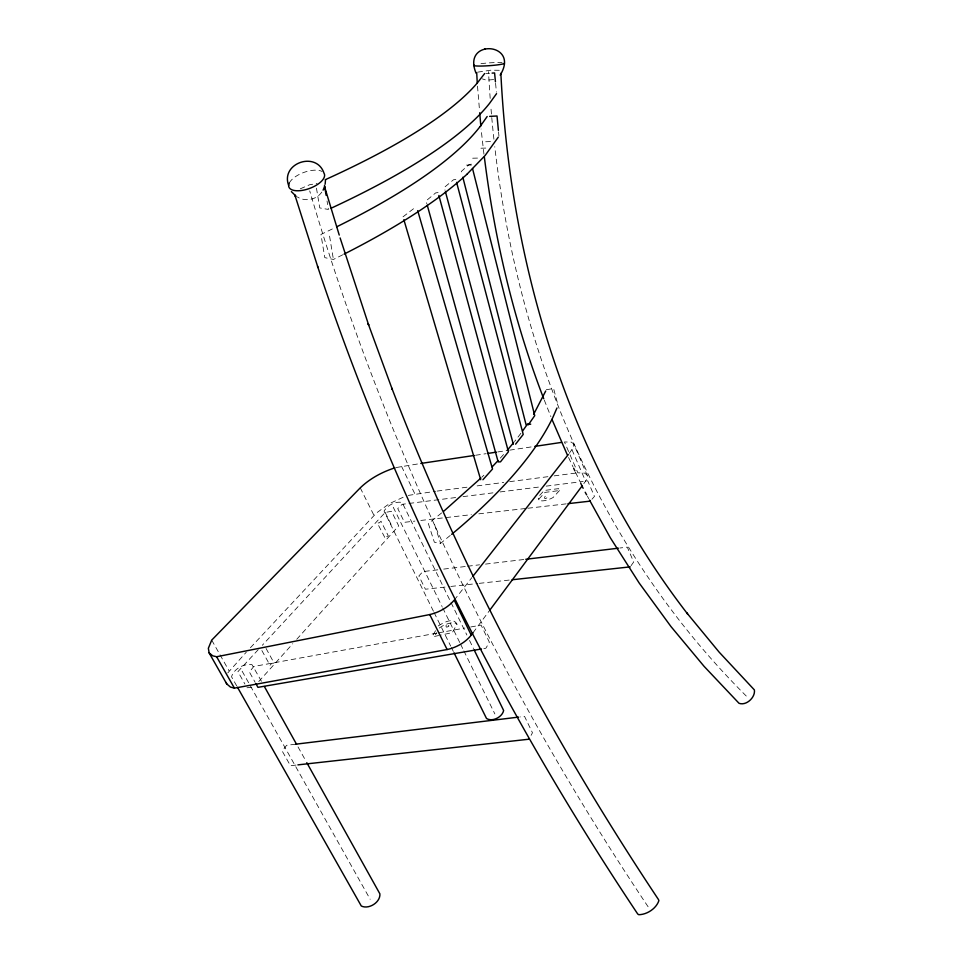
<?xml version="1.0" encoding="UTF-8"?>
<svg xmlns="http://www.w3.org/2000/svg" width="963" height="963" viewBox="0 0 963 963"><rect width="100%" height="100%" fill="white"/><g stroke="black" fill="none" stroke-linecap="round" stroke-linejoin="round"><path stroke-width="0.72" stroke-dasharray="4.82 3.61" d="M531.095 735.347L532.455 732.771L524.546 716.388L520.092 716.929M227.762 672.944L246.347 652.095M438.273 625.926C443.088 622.832 453.477 616.777 456.968 624.217L452.309 632.643L439.995 635.255M435.529 630.717L433.482 634.316L434.53 636.423L436.576 632.823M583.819 483.607L586.527 479.803L587.514 476.143L573.755 443.979L571.252 442.101L564.45 441.957L577.848 472.797L584.673 473.122L587.237 475.156M569.217 453.356L573.611 447.157L573.755 443.979M631.09 565.654L633.678 562.019L627.286 547.128L619.823 548.019M473.038 632.727L489.12 611.072M454.211 600.142L471.834 577.644M591.968 499.231L594.46 496.402L587.755 480.886L580.328 481.825M321.823 192.07C316.538 199.823 305.187 202.001 297.35 196.946M258.758 681.551L292.74 643.741M296.736 639.3L398.682 525.882L391.496 511.293L385.176 512.472L262.297 645.282M559.455 490.564L553.171 497.462A11.05 4.021 -23.9 0 1 538.726 499.243L545.034 492.382L559.455 490.564L558.6 488.638L544.191 490.48L537.86 497.329L538.967 499.833M258.228 649.676L237.921 671.632L244.903 684.043M250.428 647.714L376.401 513.026L389.353 503.673L404.604 496.571M481.861 477.166L483.859 475.241M441.62 512.942L428.342 523.559L434.349 542.181L440.597 543.349L450.528 535.211M403.016 216.819L414.499 207.996L416.859 207.755M300.287 188.808L309.689 184.727L317.08 183.512M493.646 79.568L486.399 80.194L482.343 78.882M396.034 467.561L420.795 463.456M408.252 495.403L435.637 491.274M477.768 72.141L491.034 70.167L500.616 70.311M434.53 636.423L438.634 635.544M436.829 633.148L253.811 666.456L249.381 672.005L255.099 682.225M438.297 632.884L464.864 628.045M470.775 626.973L481.103 625.095L489.385 642.237L485.894 648.219L482.932 648.725M546.298 389.726L553.593 388.51L558.083 405.399M471.437 164.167L469.029 164.553L461.337 171.426L462.084 174.339M475.59 455.258L485.954 453.705M497.799 451.936L508.175 450.383M509.656 450.154L531.865 446.832M455.848 179.467L453.453 179.804L444.28 187.436L445.062 190.349M438.093 192.564L435.661 192.901L426.067 200.87L426.862 203.771M437.118 491.082L468.235 487.049M477.118 485.894L503.781 482.427M509.704 481.656L548.212 476.649M554.146 475.878L577.848 472.797M455.631 497.558L402.197 504.299L397.731 508.548L404.484 522.307L414.884 521.115M463.059 496.619L494.236 492.695M500.17 491.937L540.255 486.881M546.19 486.134L578.847 482.018M295.509 744.218L286.589 745.302L282.243 751.14L290.441 765.705L297.892 764.875M437.756 569.819L422.829 571.601L418.881 575.982L425.417 589.224L449.336 586.611M443.714 569.097L466.104 566.425M467.597 566.244L479.538 564.812M485.508 564.101L524.305 559.455M420.831 520.441L471.376 514.675M478.816 513.833L526.388 508.404M527.868 508.235L566.521 503.83M450.84 586.443L477.744 583.506M479.237 583.349L510.631 579.919M246.997 687.763L253.763 687.113M485.894 73.477L489.613 73.248M485.689 141.766L492.707 141.477M480.958 148.218L488.157 148.013M472.677 158.209L479.971 158.028M466.537 165.082L473.543 165.106M342.756 254.786A649.676 166.31 -12.7 0 1 333.403 259.444L324.808 257.639L320.92 234.442A643.477 157.246 -12.5 0 0 334.245 228.014M648.099 906.761C500.82 686.559 384.273 445.351 309.725 190.903M211.716 640.118L228.989 670.681M236.742 685.969L231.553 676.808C233.576 668.936 244.121 663.314 251.957 664.639L261.467 681.298M242.134 671.175L370.153 899.261M298.024 746.903L306.065 761.336M587.346 496.138L588.79 498.738M261.876 650.543L270.001 665.277L271.747 663.338L274.118 663.086L266.005 648.34M360.258 487.856L373.993 515.41M385.176 512.472L392.374 527.014M433.434 611.204L384.068 511.112C387.295 505.334 395.661 500.892 402.185 502.554L450.371 601.237M434.096 612.54L450.684 646.077M451.346 647.413L453.344 651.433M393.253 507.248L442.077 606.57M442.739 607.906L459.893 642.803M460.555 644.151L463.191 649.519M463.853 650.856L494.862 713.944M451.033 602.597L466.886 635.038M469.523 640.443L473.483 648.556M401.535 466.333L414.909 493.971M568.555 457.473L572.997 466.85M575.525 472.219L579.967 481.596M571.998 449.805L585.612 481.199M544.288 400.09L550.884 416.642M434.602 524.654L440.597 543.349M316.466 188.182L319.74 207.9L328.419 209.465L327.035 200.966M329.575 236.14L333.403 259.444M483.944 154.164L481.079 128.982M495.572 83.3L496.414 92.171M498.533 131.847L498.942 136.168M477.516 86.176L479.598 111.275M746.265 696.032A1641.494 1142.768 -47.4 0 1 494.753 146.677M493.911 139.178A1641.494 1142.768 -47.4 0 1 490.757 105.749M490.191 98.382A1641.494 1142.768 -47.4 0 1 488.518 71.599M520.899 433.266A517.817 171.414 -22.4 0 1 514.483 441.56M503.541 454.512A517.817 171.414 -22.4 0 1 499.881 458.593M289.345 182.958A18.911 8.498 -20.2 0 1 304.404 172.233A18.911 8.498 -20.2 0 1 322.184 171.534M480.982 63.666A15.432 1.408 -4 0 1 502.048 62.643M439.309 628.02A12.579 5.26 -26.4 0 1 456.968 624.217M546.876 497.823C542.747 501.41 545.299 492.502 546.876 497.823M448.842 625.998C443.678 630.488 446.82 619.787 448.842 625.998M384.731 537.342L377.34 523.09L379.518 522.753L381.011 521.236L388.318 535.922L384.731 537.342"/><path stroke-width="1.44" d="M476.107 73.272C461.325 38.183 520.682 42.36 500.158 75.126M325.145 184.21L325.53 179.744M323.087 190.168L324.627 186.377M556.963 407.987L553.027 417.063A522.957 178.649 -22.6 0 1 456.029 530.685L451.635 534.309M545.708 391.014L533.61 414.403M498.256 137.203L485.099 155.524L466.983 174.231M528.398 424.707L534.73 415.643L472.532 168.525M480.068 126.574L487.17 116.511M496.547 93.652L489.541 103.366A656.646 153.009 -12.3 0 1 331.164 208.201M394.878 467.862C382.13 471.978 369.948 478.527 360.258 487.856L211.716 640.118L208.357 648.268L209.115 652.878L226.75 683.923L230.458 687.088L234.406 688.136L447.121 649.544C457.365 647.317 467.103 641.49 473.038 632.727M490.011 609.88L582.037 486.014M484.642 73.549L477.407 82.854A650.374 143.812 -12.1 0 1 325.289 179.684M472.761 576.464L568.29 454.536M515.602 444.16L523.222 434.433L456.606 182.368M476.697 72.55L477.275 83.227M482.92 479.755L492.538 468.993L417.701 210.644M480.85 478.13L443.823 511.172M209.115 652.878L212.715 655.827L216.627 656.742L429.751 614.563C439.08 612.396 447.964 607.46 454.211 600.142L471.244 635.123M484.702 48.8L485.316 48.692M481.452 648.978L257.952 687.341L255.809 683.501M420.795 463.456L474.109 455.475M487.434 453.489L496.318 452.153M534.826 446.387L561.489 442.402M295.509 744.218L518.6 717.11M525.798 559.274L618.33 548.2M568.001 503.661L590.307 501.121M297.892 764.875L529.048 739.199M512.123 579.762L630.223 566.87M527.098 424.514L530.709 424.177M492.105 73.104L494.597 72.947L495.439 81.819M489.637 116.379L497.028 116.005L498.401 130.402M296.098 196.283L291.38 191.613M216.627 656.742L234.406 688.136M237.488 687.281L361.294 906.002C368.745 909.746 380.602 902.295 379.891 893.857L306.788 762.648M264.392 686.547L296.556 744.279M585.203 492.237L586.636 494.838M589.5 500.038L610.301 537.727L639.167 583.012L670.97 626.564L704.109 666.372L739.018 703.291C746.289 706.035 755.57 697.332 754.378 689.905L719.108 652.095L686.836 612.962L687.618 613.997C568.627 460.001 510.306 266.089 500.856 73.296M429.751 614.563L447.121 649.544M454.006 652.782L486.52 718.494C492.382 722.19 502.277 717.098 503.637 710.513L474.145 649.905M567.291 454.789L551.98 419.399M573.623 468.199L574.899 470.871M580.593 482.932L583.133 488.301M226.124 682.478L226.75 683.923M543.734 398.706C513.845 321.124 494.633 239.582 484.365 157.138M317.513 266.077L317.995 267.57C394.096 496.523 503.854 713.535 637.735 914.019L638.818 914.706C647.076 914.561 656.212 908.578 658.885 900.658L658.451 899.514C551.751 739.199 460.711 568.158 391.833 388.185L392.338 389.546L368.179 323.712L368.697 325.133L340.108 237.921M295.352 196.5L294.871 195.02L317.995 267.57M324.591 186.786L339.241 235.08M403.858 219.696L480.681 479.694M427.271 205.227L498.184 461.903L500.483 461.855L508.44 451.731L438.875 195.465M445.448 191.793L513.327 444.22M462.83 177.252L526.111 424.852M288.659 185.45C280.257 163.132 316.514 150.601 323.989 173.171A18.911 8.498 -20.2 0 1 306.523 189.434A18.911 8.498 -20.2 0 1 289.345 182.958M324.495 185.402L326.108 195.308M479.718 112.743L480.826 126.033M527.483 424.033A517.817 171.414 -22.4 0 1 522.62 430.93M513.604 442.631A517.817 171.414 -22.4 0 1 507.224 450.287M497.991 460.639A517.817 171.414 -22.4 0 1 492.153 466.85M480.068 126.574A643.477 157.246 -12.5 0 1 336.833 226.738M466.983 174.231A649.676 166.31 -12.7 0 1 344.068 254.124M504.395 63.173A15.432 1.408 -4 0 1 487.459 65.809A15.432 1.408 -4 0 1 474.073 65.015"/></g></svg>
